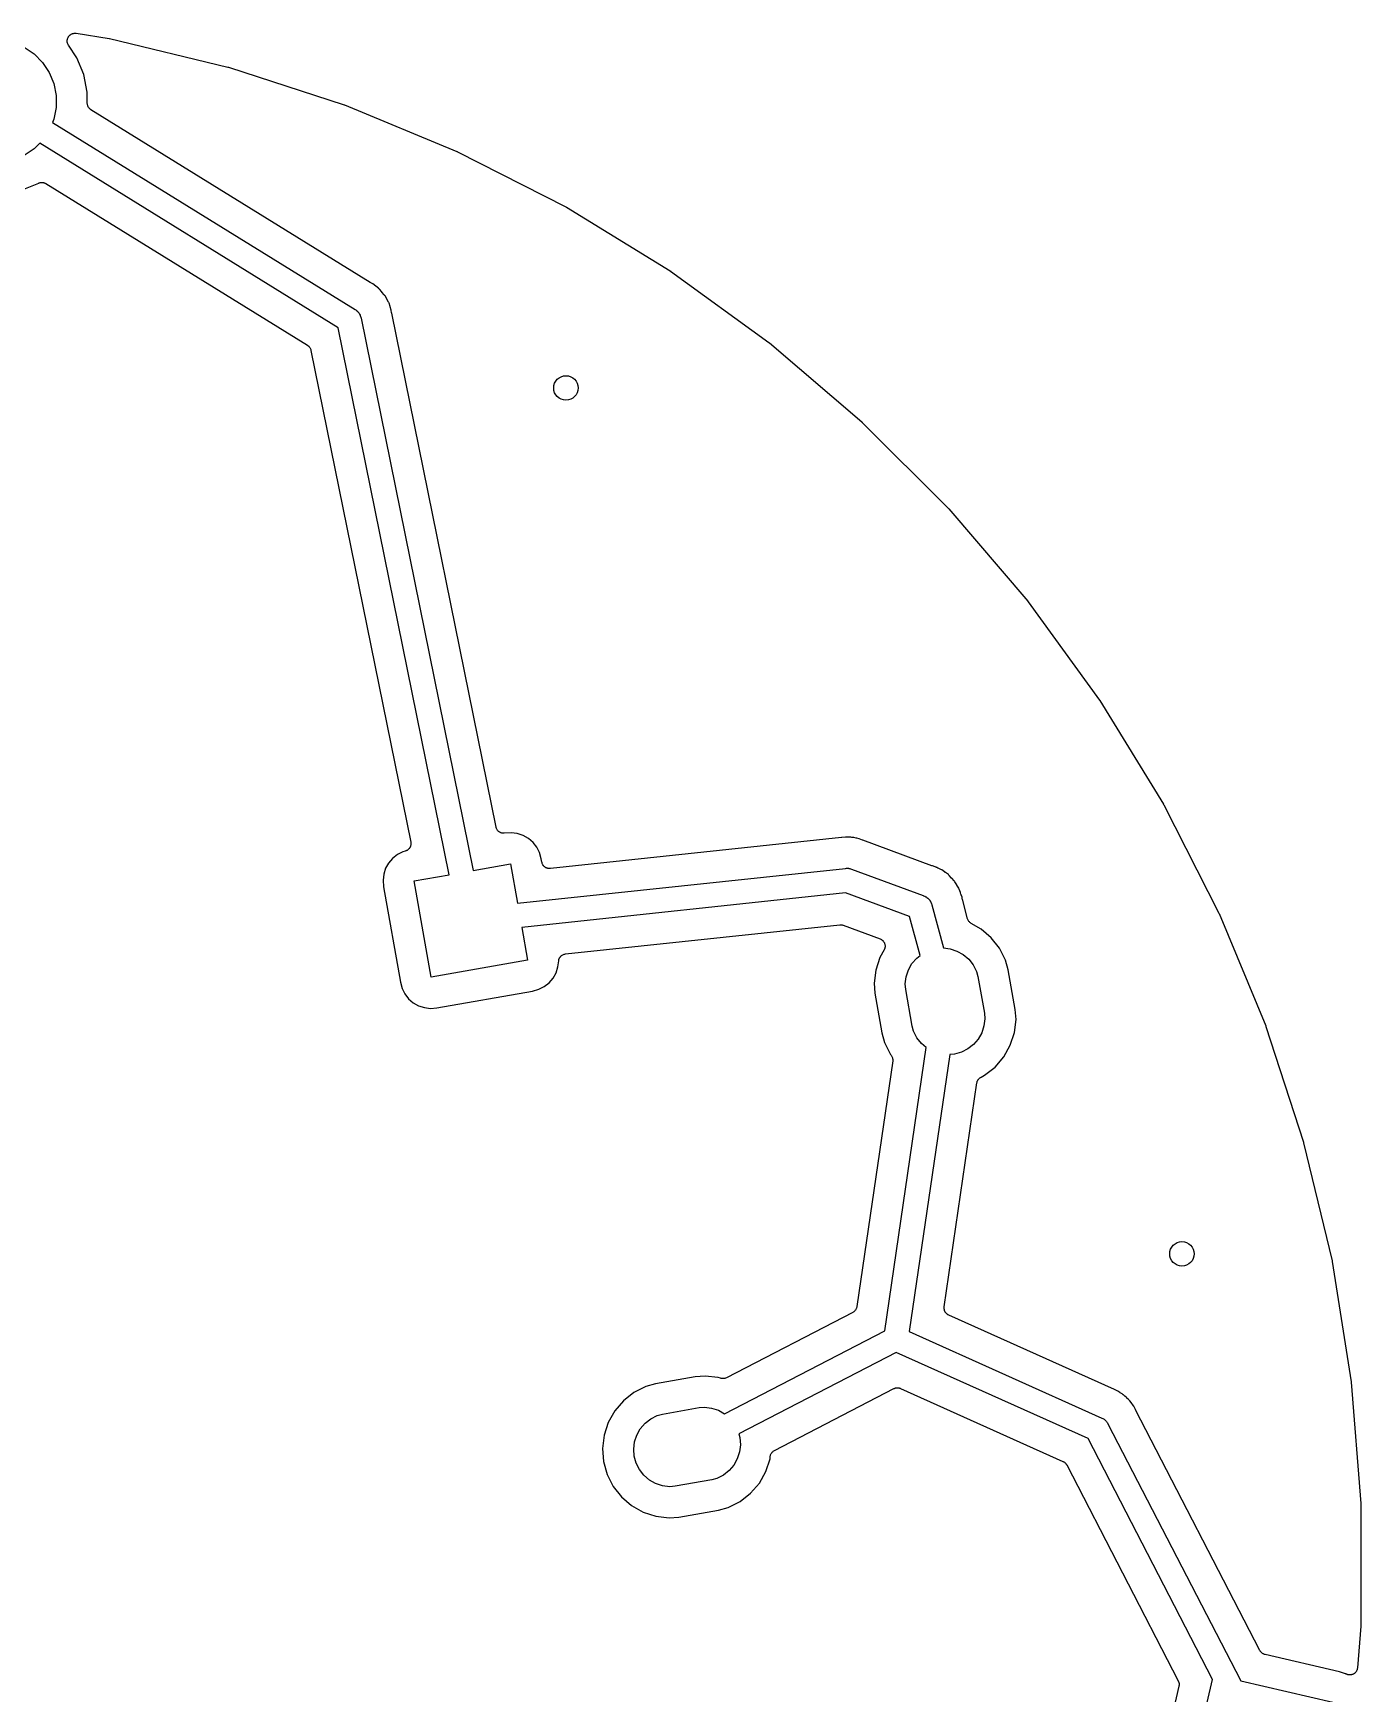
# Model space of a CAD drawing. Extents: x 4.92 to 6.91, y -5.73 to -3.72.
# Drawn here: x 6.052 to 6.907, y -4.807 to -3.738 of the extents above; entities that cross this region are included whole.
import ezdxf

# ---------------------------------------------------------------- set-up
doc = ezdxf.new("R2010")
doc.units = 0
doc.header["$MEASUREMENT"] = 0
doc.layers.add('BLACK', color=7, linetype='CONTINUOUS')

msp = doc.modelspace()

# ---------------------------------------------------------------- linework, layer by layer
at = {"layer": 'BLACK', "linetype": 'CONTINUOUS'}
for p, q in [((6.07398, -3.74253), (6.07402, -3.74215)), ((6.07399, -3.74264), (6.07398, -3.74253)), ((6.07398, -3.74275), (6.07399, -3.74264)), ((6.07403, -3.74312), (6.07398, -3.74275)), ((6.07402, -3.74215), (6.07405, -3.74177)), ((6.07406, -3.7435), (6.07403, -3.74312)), ((6.07405, -3.74177), (6.07407, -3.74167)), ((6.07409, -3.74361), (6.07406, -3.7435)), ((6.07407, -3.74167), (6.07409, -3.74156)), ((6.07409, -3.74156), (6.0742, -3.7412)), ((6.07411, -3.74371), (6.07409, -3.74361)), ((6.07423, -3.74408), (6.07411, -3.74371)), ((6.0742, -3.7412), (6.0743, -3.74083)), ((6.07434, -3.74444), (6.07423, -3.74408)), ((6.0743, -3.74083), (6.07435, -3.74073)), ((6.07438, -3.74454), (6.07434, -3.74444)), ((6.07435, -3.74073), (6.07438, -3.74063)), ((6.07438, -3.74063), (6.07456, -3.7403)), ((6.07456, -3.7403), (6.07473, -3.73995)), ((6.07473, -3.73995), (6.0748, -3.73987)), ((6.0748, -3.73987), (6.07485, -3.73978)), ((6.07485, -3.73978), (6.07509, -3.73948)), ((6.07509, -3.73948), (6.07532, -3.73918)), ((6.07532, -3.73918), (6.0754, -3.73911)), ((6.0754, -3.73911), (6.07547, -3.73903)), ((6.07547, -3.73903), (6.07577, -3.73879)), ((6.07577, -3.73879), (6.07605, -3.73853)), ((6.07605, -3.73853), (6.07615, -3.73848)), ((6.07615, -3.73848), (6.07623, -3.73841)), ((6.07623, -3.73841), (6.07657, -3.73824)), ((6.07657, -3.73824), (6.0769, -3.73804)), ((6.0769, -3.73804), (6.077, -3.73801)), ((6.077, -3.73801), (6.07709, -3.73796)), ((6.07709, -3.73796), (6.07746, -3.73785)), ((6.07746, -3.73785), (6.07782, -3.73773)), ((6.07782, -3.73773), (6.07793, -3.73771)), ((6.07793, -3.73771), (6.07803, -3.73768)), ((6.07803, -3.73768), (6.07841, -3.73764)), ((6.07841, -3.73764), (6.07879, -3.73759)), ((6.07879, -3.73759), (6.07889, -3.7376)), ((6.07889, -3.7376), (6.079, -3.73759)), ((6.079, -3.73759), (6.07938, -3.73763)), ((6.07938, -3.73763), (6.07976, -3.73765)), ((6.07976, -3.73765), (6.10092, -3.741)), ((6.10092, -3.741), (6.10099, -3.74101)), ((6.10099, -3.74101), (6.10115, -3.74106)), ((6.10115, -3.74106), (6.10131, -3.74108)), ((6.10131, -3.74108), (6.17748, -3.75937)), ((6.04621, -3.74661), (6.05266, -3.75092)), ((6.05266, -3.75092), (6.05814, -3.7564)), ((6.07442, -3.74464), (6.07438, -3.74454)), ((6.07461, -3.74497), (6.07442, -3.74464)), ((6.07478, -3.74531), (6.07461, -3.74497)), ((6.07482, -3.74537), (6.07478, -3.74531)), ((6.08017, -3.75337), (6.07482, -3.74537)), ((6.08465, -3.76418), (6.08017, -3.75337)), ((6.05814, -3.7564), (6.06245, -3.76285)), ((6.06245, -3.76285), (6.06542, -3.77001)), ((6.08693, -3.77565), (6.08465, -3.76418)), ((6.17748, -3.75937), (6.17755, -3.75938)), ((6.17755, -3.75938), (6.1777, -3.75944)), ((6.1777, -3.75944), (6.17786, -3.75947)), ((6.17786, -3.75947), (6.25236, -3.78368)), ((6.06542, -3.77001), (6.06693, -3.77762)), ((6.08693, -3.78265), (6.08693, -3.77565)), ((6.06693, -3.78537), (6.06542, -3.79298)), ((6.06693, -3.77762), (6.06693, -3.78537)), ((6.08694, -3.78271), (6.08693, -3.78265)), ((6.08693, -3.78277), (6.08694, -3.78271)), ((6.08698, -3.7832), (6.08693, -3.78277)), ((6.08702, -3.78362), (6.08698, -3.7832)), ((6.08704, -3.78368), (6.08702, -3.78362)), ((6.08705, -3.78374), (6.08704, -3.78368)), ((6.08718, -3.78415), (6.08705, -3.78374)), ((6.08731, -3.78455), (6.08718, -3.78415)), ((6.08734, -3.78461), (6.08731, -3.78455)), ((6.08736, -3.78467), (6.08734, -3.78461)), ((6.08757, -3.78504), (6.08736, -3.78467)), ((6.08776, -3.78541), (6.08757, -3.78504)), ((6.08781, -3.78546), (6.08776, -3.78541)), ((6.08784, -3.78552), (6.08781, -3.78546)), ((6.08811, -3.78584), (6.08784, -3.78552)), ((6.08838, -3.78617), (6.08811, -3.78584)), ((6.08843, -3.78621), (6.08838, -3.78617)), ((6.08847, -3.78626), (6.08843, -3.78621)), ((6.08881, -3.78652), (6.08847, -3.78626)), ((6.08913, -3.78679), (6.08881, -3.78652)), ((6.08919, -3.78682), (6.08913, -3.78679)), ((6.08924, -3.78686), (6.08919, -3.78682)), ((6.0893, -3.7869), (6.08924, -3.78686)), ((6.26924, -3.89816), (6.0893, -3.7869)), ((6.25236, -3.78368), (6.25242, -3.7837)), ((6.25242, -3.7837), (6.25257, -3.78377)), ((6.25257, -3.78377), (6.25272, -3.78381)), ((6.25272, -3.78381), (6.3251, -3.81379)), ((6.06542, -3.79298), (6.06454, -3.7951)), ((6.06454, -3.7951), (6.25943, -3.91561)), ((6.05624, -3.80849), (6.05266, -3.81208)), ((6.24847, -3.92735), (6.05624, -3.80849)), ((6.05266, -3.81208), (6.04621, -3.81639)), ((6.3251, -3.81379), (6.32516, -3.81382)), ((6.32516, -3.81382), (6.3253, -3.8139)), ((6.3253, -3.8139), (6.32545, -3.81396)), ((6.32545, -3.81396), (6.39525, -3.84952)), ((6.04488, -3.83858), (6.05569, -3.8341)), ((6.05569, -3.8341), (6.05576, -3.83408)), ((6.05576, -3.83408), (6.05612, -3.83397)), ((6.05612, -3.83397), (6.05647, -3.83385)), ((6.05647, -3.83385), (6.05659, -3.83384)), ((6.05659, -3.83384), (6.05669, -3.83381)), ((6.05669, -3.83381), (6.05707, -3.83378)), ((6.05707, -3.83378), (6.05744, -3.83373)), ((6.05744, -3.83373), (6.05755, -3.83373)), ((6.05755, -3.83373), (6.05767, -3.83372)), ((6.05767, -3.83372), (6.05804, -3.83377)), ((6.05804, -3.83377), (6.05842, -3.83379)), ((6.05842, -3.83379), (6.05852, -3.83382)), ((6.05852, -3.83382), (6.05864, -3.83383)), ((6.05864, -3.83383), (6.05899, -3.83394)), ((6.05899, -3.83394), (6.05936, -3.83404)), ((6.05936, -3.83404), (6.05946, -3.83409)), ((6.05946, -3.83409), (6.05957, -3.83413)), ((6.05957, -3.83413), (6.0599, -3.83431)), ((6.0599, -3.83431), (6.06023, -3.83447)), ((6.06023, -3.83447), (6.22875, -3.93867)), ((6.39525, -3.84952), (6.39531, -3.84955)), ((6.39531, -3.84955), (6.39545, -3.84964)), ((6.39545, -3.84964), (6.39559, -3.84971)), ((6.39559, -3.84971), (6.46238, -3.89064)), ((6.46238, -3.89064), (6.46244, -3.89068)), ((6.46244, -3.89068), (6.46257, -3.89078)), ((6.46257, -3.89078), (6.46271, -3.89086)), ((6.46271, -3.89086), (6.52608, -3.9369)), ((6.26936, -3.89821), (6.26924, -3.89816)), ((6.26947, -3.89829), (6.26936, -3.89821)), ((6.26953, -3.89832), (6.26947, -3.89829)), ((6.27098, -3.89909), (6.26953, -3.89832)), ((6.27271, -3.9005), (6.27098, -3.89909)), ((6.27275, -3.90052), (6.27271, -3.9005)), ((6.27278, -3.90055), (6.27275, -3.90052)), ((6.27283, -3.9006), (6.27278, -3.90055)), ((6.27461, -3.90195), (6.27283, -3.9006)), ((6.27462, -3.90197), (6.27461, -3.90195)), ((6.2749, -3.90223), (6.27462, -3.90197)), ((6.27516, -3.9025), (6.2749, -3.90223)), ((6.27522, -3.90254), (6.27516, -3.9025)), ((6.27524, -3.90256), (6.27522, -3.90254)), ((6.27666, -3.90428), (6.27524, -3.90256)), ((6.27669, -3.90431), (6.27666, -3.90428)), ((6.27672, -3.90434), (6.27669, -3.90431)), ((6.27676, -3.9044), (6.27672, -3.90434)), ((6.27824, -3.90607), (6.27676, -3.9044)), ((6.25943, -3.91561), (6.25988, -3.91585)), ((6.27825, -3.90609), (6.27824, -3.90607)), ((6.27847, -3.9064), (6.27825, -3.90609)), ((6.27868, -3.90671), (6.27847, -3.9064)), ((6.27872, -3.90677), (6.27868, -3.90671)), ((6.27874, -3.90679), (6.27872, -3.90677)), ((6.2798, -3.90875), (6.27874, -3.90679)), ((6.27982, -3.90879), (6.2798, -3.90875)), ((6.27984, -3.90883), (6.27982, -3.90879)), ((6.27987, -3.90889), (6.27984, -3.90883)), ((6.28099, -3.91082), (6.27987, -3.90889)), ((6.281, -3.91084), (6.28099, -3.91082)), ((6.28116, -3.91119), (6.281, -3.91084)), ((6.2813, -3.91154), (6.28116, -3.91119)), ((6.28133, -3.9116), (6.2813, -3.91154)), ((6.28135, -3.91162), (6.28133, -3.9116)), ((6.282, -3.91375), (6.28135, -3.91162)), ((6.28202, -3.91379), (6.282, -3.91375)), ((6.28203, -3.91384), (6.28202, -3.91379)), ((6.28205, -3.9139), (6.28203, -3.91384)), ((6.28277, -3.91601), (6.28205, -3.9139)), ((6.25988, -3.91585), (6.26039, -3.91626)), ((6.26039, -3.91626), (6.26091, -3.91665)), ((6.26091, -3.91665), (6.26099, -3.91675)), ((6.26099, -3.91675), (6.26108, -3.91682)), ((6.26108, -3.91682), (6.2615, -3.91733)), ((6.2615, -3.91733), (6.26193, -3.91782)), ((6.26193, -3.91782), (6.26199, -3.91792)), ((6.26199, -3.91792), (6.26207, -3.91802)), ((6.26207, -3.91802), (6.26238, -3.91859)), ((6.26238, -3.91859), (6.26271, -3.91916)), ((6.26271, -3.91916), (6.26275, -3.91928)), ((6.26275, -3.91928), (6.26281, -3.91938)), ((6.26281, -3.91938), (6.263, -3.92001)), ((6.263, -3.92001), (6.26321, -3.92062)), ((6.26321, -3.92062), (6.26328, -3.92113)), ((6.26328, -3.92113), (6.33551, -4.27703)), ((6.28299, -3.91764), (6.28277, -3.91601)), ((6.28302, -3.91777), (6.28299, -3.91764)), ((6.28303, -3.9179), (6.28302, -3.91777)), ((6.28305, -3.91797), (6.28303, -3.9179)), ((6.35024, -4.24905), (6.28305, -3.91797)), ((6.32, -4.27976), (6.24847, -3.92735)), ((6.52608, -3.9369), (6.52614, -3.93694)), ((6.52614, -3.93694), (6.52626, -3.93705)), ((6.52626, -3.93705), (6.52639, -3.93715)), ((6.22875, -3.93867), (6.22881, -3.93871)), ((6.22881, -3.93871), (6.22885, -3.93874)), ((6.22885, -3.93874), (6.2289, -3.93876)), ((6.2289, -3.93876), (6.22924, -3.93904)), ((6.22924, -3.93904), (6.22958, -3.93931)), ((6.22958, -3.93931), (6.22961, -3.93935)), ((6.22961, -3.93935), (6.22966, -3.93938)), ((6.22966, -3.93938), (6.22993, -3.93972)), ((6.22993, -3.93972), (6.23022, -3.94005)), ((6.23022, -3.94005), (6.23024, -3.94009)), ((6.23024, -3.94009), (6.23028, -3.94013)), ((6.23028, -3.94013), (6.23048, -3.94052)), ((6.23048, -3.94052), (6.2307, -3.9409)), ((6.2307, -3.9409), (6.23071, -3.94095)), ((6.23071, -3.94095), (6.23074, -3.94099)), ((6.23074, -3.94099), (6.23087, -3.94141)), ((6.23087, -3.94141), (6.231, -3.94182)), ((6.231, -3.94182), (6.23101, -3.94188)), ((6.23101, -3.94188), (6.23102, -3.94193)), ((6.23102, -3.94193), (6.29533, -4.25876)), ((6.52639, -3.93715), (6.58596, -3.98802)), ((6.58596, -3.98802), (6.58601, -3.98807)), ((6.58601, -3.98807), (6.58612, -3.98818)), ((6.58612, -3.98818), (6.58624, -3.98829)), ((6.58624, -3.98829), (6.64164, -4.04368)), ((6.64164, -4.04368), (6.64168, -4.04373)), ((6.64168, -4.04373), (6.64179, -4.04385)), ((6.64179, -4.04385), (6.6419, -4.04396)), ((6.6419, -4.04396), (6.69278, -4.10353)), ((6.69278, -4.10353), (6.69282, -4.10358)), ((6.69282, -4.10358), (6.69291, -4.10372)), ((6.69291, -4.10372), (6.69302, -4.10384)), ((6.69302, -4.10384), (6.73906, -4.16721)), ((6.73906, -4.16721), (6.7391, -4.16727)), ((6.7391, -4.16727), (6.73918, -4.16741)), ((6.73918, -4.16741), (6.73928, -4.16754)), ((6.73928, -4.16754), (6.78021, -4.23433)), ((6.78021, -4.23433), (6.78025, -4.23439)), ((6.78025, -4.23439), (6.78031, -4.23454)), ((6.78031, -4.23454), (6.7804, -4.23467)), ((6.7804, -4.23467), (6.81596, -4.30447)), ((6.35036, -4.24944), (6.35024, -4.24905)), ((6.35047, -4.24983), (6.35036, -4.24944)), ((6.3505, -4.24991), (6.35047, -4.24983)), ((6.35053, -4.24998), (6.3505, -4.24991)), ((6.35072, -4.25034), (6.35053, -4.24998)), ((6.3509, -4.25071), (6.35072, -4.25034)), ((6.35095, -4.25077), (6.3509, -4.25071)), ((6.35099, -4.25084), (6.35095, -4.25077)), ((6.35125, -4.25116), (6.35099, -4.25084)), ((6.3515, -4.25148), (6.35125, -4.25116)), ((6.35156, -4.25153), (6.3515, -4.25148)), ((6.35161, -4.2516), (6.35156, -4.25153)), ((6.35192, -4.25185), (6.35161, -4.2516)), ((6.35223, -4.25212), (6.35192, -4.25185)), ((6.3523, -4.25216), (6.35223, -4.25212)), ((6.35236, -4.25221), (6.3523, -4.25216)), ((6.35272, -4.25241), (6.35236, -4.25221)), ((6.35308, -4.25261), (6.35272, -4.25241)), ((6.35315, -4.25264), (6.35308, -4.25261)), ((6.35322, -4.25267), (6.35315, -4.25264)), ((6.35361, -4.25279), (6.35322, -4.25267)), ((6.354, -4.25292), (6.35361, -4.25279)), ((6.35408, -4.25294), (6.354, -4.25292)), ((6.35416, -4.25296), (6.35408, -4.25294)), ((6.35452, -4.253), (6.35416, -4.25296)), ((6.35454, -4.253), (6.35452, -4.253)), ((6.35458, -4.253), (6.35454, -4.253)), ((6.35497, -4.25305), (6.35458, -4.253)), ((6.35505, -4.25305), (6.35497, -4.25305)), ((6.35513, -4.25306), (6.35505, -4.25305)), ((6.3554, -4.25303), (6.35513, -4.25306)), ((6.35552, -4.25304), (6.3554, -4.25303)), ((6.35559, -4.25303), (6.35552, -4.25304)), ((6.36001, -4.25269), (6.35559, -4.25303)), ((6.36392, -4.25316), (6.36001, -4.25269)), ((6.36766, -4.25439), (6.36392, -4.25316)), ((6.3711, -4.25632), (6.36766, -4.25439)), ((6.37409, -4.25889), (6.3711, -4.25632)), ((6.57293, -4.2558), (6.38526, -4.27578)), ((6.57297, -4.25579), (6.57293, -4.2558)), ((6.57301, -4.25579), (6.57297, -4.25579)), ((6.57308, -4.25578), (6.57301, -4.25579)), ((6.5753, -4.25548), (6.57308, -4.25578)), ((6.57693, -4.25557), (6.5753, -4.25548)), ((6.57707, -4.25557), (6.57693, -4.25557)), ((6.5772, -4.25558), (6.57707, -4.25557)), ((6.57727, -4.25558), (6.5772, -4.25558)), ((6.5789, -4.25557), (6.57727, -4.25558)), ((6.57952, -4.25569), (6.5789, -4.25557)), ((6.5798, -4.25571), (6.57952, -4.25569)), ((6.58009, -4.25576), (6.5798, -4.25571)), ((6.58016, -4.25577), (6.58009, -4.25576)), ((6.58078, -4.2558), (6.58016, -4.25577)), ((6.58236, -4.25622), (6.58078, -4.2558)), ((6.58249, -4.25624), (6.58236, -4.25622)), ((6.58262, -4.25628), (6.58249, -4.25624)), ((6.58269, -4.25629), (6.58262, -4.25628)), ((6.5843, -4.2566), (6.58269, -4.25629)), ((6.58637, -4.25744), (6.5843, -4.2566)), ((6.58641, -4.25745), (6.58637, -4.25744)), ((6.58645, -4.25747), (6.58641, -4.25745)), ((6.58652, -4.25749), (6.58645, -4.25747)), ((6.63094, -4.27392), (6.58652, -4.25749)), ((6.28674, -4.26677), (6.28364, -4.26921)), ((6.29025, -4.26499), (6.28674, -4.26677)), ((6.29177, -4.26457), (6.29025, -4.26499)), ((6.29204, -4.26446), (6.29177, -4.26457)), ((6.29232, -4.26438), (6.29204, -4.26446)), ((6.2925, -4.26429), (6.29232, -4.26438)), ((6.29268, -4.26421), (6.2925, -4.26429)), ((6.29293, -4.26406), (6.29268, -4.26421)), ((6.29318, -4.26392), (6.29293, -4.26406)), ((6.29334, -4.2638), (6.29318, -4.26392)), ((6.29351, -4.26369), (6.29334, -4.2638)), ((6.29372, -4.26349), (6.29351, -4.26369)), ((6.29394, -4.26331), (6.29372, -4.26349)), ((6.29407, -4.26315), (6.29394, -4.26331)), ((6.29421, -4.26302), (6.29407, -4.26315)), ((6.29438, -4.26278), (6.29421, -4.26302)), ((6.29456, -4.26256), (6.29438, -4.26278)), ((6.29466, -4.26238), (6.29456, -4.26256)), ((6.29477, -4.26222), (6.29466, -4.26238)), ((6.29489, -4.26195), (6.29477, -4.26222)), ((6.29503, -4.2617), (6.29489, -4.26195)), ((6.29509, -4.26151), (6.29503, -4.2617)), ((6.29517, -4.26133), (6.29509, -4.26151)), ((6.29523, -4.26104), (6.29517, -4.26133)), ((6.29532, -4.26077), (6.29523, -4.26104)), ((6.29534, -4.26057), (6.29532, -4.26077)), ((6.29533, -4.25876), (6.29534, -4.25883)), ((6.29534, -4.25883), (6.29536, -4.25911)), ((6.29539, -4.26038), (6.29534, -4.26057)), ((6.29536, -4.25911), (6.29541, -4.2594)), ((6.29543, -4.2598), (6.29539, -4.26009)), ((6.29539, -4.26009), (6.29539, -4.26038)), ((6.29541, -4.2594), (6.29541, -4.2596)), ((6.29541, -4.2596), (6.29543, -4.2598)), ((6.37652, -4.26199), (6.37409, -4.25889)), ((6.3783, -4.2655), (6.37652, -4.26199)), ((6.37943, -4.26953), (6.3783, -4.2655)), ((6.27791, -4.27937), (6.27744, -4.28328)), ((6.27914, -4.27563), (6.27791, -4.27937)), ((6.28107, -4.2722), (6.27914, -4.27563)), ((6.28364, -4.26921), (6.28107, -4.2722)), ((6.33551, -4.27703), (6.35957, -4.27278)), ((6.35957, -4.27278), (6.36404, -4.29816)), ((6.36404, -4.29816), (6.57543, -4.27565)), ((6.3798, -4.27168), (6.37943, -4.26953)), ((6.37989, -4.27197), (6.3798, -4.27168)), ((6.37994, -4.27226), (6.37989, -4.27197)), ((6.38002, -4.27244), (6.37994, -4.27226)), ((6.38007, -4.27262), (6.38002, -4.27244)), ((6.3802, -4.27289), (6.38007, -4.27262)), ((6.38032, -4.27316), (6.3802, -4.27289)), ((6.38042, -4.27332), (6.38032, -4.27316)), ((6.38051, -4.27349), (6.38042, -4.27332)), ((6.38069, -4.27373), (6.38051, -4.27349)), ((6.38086, -4.27398), (6.38069, -4.27373)), ((6.38099, -4.27411), (6.38086, -4.27398)), ((6.38111, -4.27426), (6.38099, -4.27411)), ((6.38134, -4.27446), (6.38111, -4.27426)), ((6.38155, -4.27467), (6.38134, -4.27446)), ((6.3817, -4.27477), (6.38155, -4.27467)), ((6.38185, -4.2749), (6.3817, -4.27477)), ((6.38211, -4.27505), (6.38185, -4.2749)), ((6.38236, -4.27521), (6.38211, -4.27505)), ((6.38253, -4.27529), (6.38236, -4.27521)), ((6.3827, -4.27538), (6.38253, -4.27529)), ((6.38298, -4.27547), (6.3827, -4.27538)), ((6.38326, -4.27559), (6.38298, -4.27547)), ((6.38344, -4.27563), (6.38326, -4.27559)), ((6.38362, -4.27569), (6.38344, -4.27563)), ((6.38392, -4.27572), (6.38362, -4.27569)), ((6.38421, -4.27578), (6.38392, -4.27572)), ((6.3844, -4.27579), (6.38421, -4.27578)), ((6.38459, -4.27581), (6.3844, -4.27579)), ((6.38489, -4.27579), (6.38459, -4.27581)), ((6.38519, -4.27579), (6.38489, -4.27579)), ((6.38526, -4.27578), (6.38519, -4.27579)), ((6.57543, -4.27565), (6.57607, -4.27556)), ((6.57607, -4.27556), (6.57658, -4.27559)), ((6.57658, -4.27559), (6.57709, -4.27558)), ((6.57709, -4.27558), (6.57735, -4.27563)), ((6.57735, -4.27563), (6.57762, -4.27565)), ((6.57762, -4.27565), (6.57811, -4.27578)), ((6.57811, -4.27578), (6.57861, -4.27588)), ((6.57861, -4.27588), (6.57922, -4.27612)), ((6.57922, -4.27612), (6.62549, -4.29323)), ((6.63121, -4.27399), (6.63094, -4.27392)), ((6.63148, -4.27409), (6.63121, -4.27399)), ((6.63155, -4.2741), (6.63148, -4.27409)), ((6.63219, -4.27425), (6.63155, -4.2741)), ((6.63365, -4.27491), (6.63219, -4.27425)), ((6.63378, -4.27495), (6.63365, -4.27491)), ((6.6339, -4.27502), (6.63378, -4.27495)), ((6.63397, -4.27504), (6.6339, -4.27502)), ((6.63418, -4.27512), (6.63397, -4.27504)), ((6.63499, -4.27551), (6.63418, -4.27512)), ((6.63502, -4.27552), (6.63499, -4.27551)), ((6.63506, -4.27554), (6.63502, -4.27552)), ((6.63512, -4.27557), (6.63506, -4.27554)), ((6.63721, -4.27652), (6.63512, -4.27557)), ((6.63751, -4.27669), (6.63721, -4.27652)), ((6.63784, -4.27689), (6.63751, -4.27669)), ((6.63788, -4.27692), (6.63784, -4.27689)), ((6.6397, -4.27829), (6.63788, -4.27692)), ((6.63973, -4.27831), (6.6397, -4.27829)), ((6.63975, -4.27834), (6.63973, -4.27831)), ((6.63981, -4.27838), (6.63975, -4.27834)), ((6.64168, -4.27971), (6.63981, -4.27838)), ((6.27744, -4.28328), (6.27776, -4.28746)), ((6.27776, -4.28746), (6.28861, -4.34901)), ((6.29753, -4.28372), (6.32, -4.27976)), ((6.30847, -4.34576), (6.29753, -4.28372)), ((6.64194, -4.27994), (6.64168, -4.27971)), ((6.64222, -4.2802), (6.64194, -4.27994)), ((6.64226, -4.28023), (6.64222, -4.2802)), ((6.64377, -4.28194), (6.64226, -4.28023)), ((6.64379, -4.28196), (6.64377, -4.28194)), ((6.64382, -4.28199), (6.64379, -4.28196)), ((6.64386, -4.28204), (6.64382, -4.28199)), ((6.64544, -4.28372), (6.64386, -4.28204)), ((6.64565, -4.28399), (6.64544, -4.28372)), ((6.64587, -4.2843), (6.64565, -4.28399)), ((6.6459, -4.28434), (6.64587, -4.2843)), ((6.64705, -4.28631), (6.6459, -4.28434)), ((6.64707, -4.28634), (6.64705, -4.28631)), ((6.64709, -4.28637), (6.64707, -4.28634)), ((6.64712, -4.28643), (6.64709, -4.28637)), ((6.64834, -4.28838), (6.64712, -4.28643)), ((6.64849, -4.28869), (6.64834, -4.28838)), ((6.64865, -4.28904), (6.64849, -4.28869)), ((6.64867, -4.28908), (6.64865, -4.28904)), ((6.64942, -4.29123), (6.64867, -4.28908)), ((6.57538, -4.29149), (6.36678, -4.3137)), ((6.61668, -4.30676), (6.57538, -4.29149)), ((6.62549, -4.29323), (6.62576, -4.29329)), ((6.62576, -4.29329), (6.62622, -4.2935)), ((6.62622, -4.2935), (6.62632, -4.29354)), ((6.62632, -4.29354), (6.62657, -4.29366)), ((6.62657, -4.29366), (6.62717, -4.29393)), ((6.62717, -4.29393), (6.62727, -4.29399)), ((6.62727, -4.29399), (6.62737, -4.29404)), ((6.62737, -4.29404), (6.6279, -4.29445)), ((6.6279, -4.29445), (6.62844, -4.29483)), ((6.62844, -4.29483), (6.62851, -4.29491)), ((6.62851, -4.29491), (6.6286, -4.29498)), ((6.6286, -4.29498), (6.62904, -4.29548)), ((6.62904, -4.29548), (6.6295, -4.29596)), ((6.6295, -4.29596), (6.62956, -4.29606)), ((6.62956, -4.29606), (6.62963, -4.29614)), ((6.62963, -4.29614), (6.62997, -4.29671)), ((6.62997, -4.29671), (6.63032, -4.29728)), ((6.63032, -4.29728), (6.63036, -4.29738)), ((6.63036, -4.29738), (6.63042, -4.29748)), ((6.63042, -4.29748), (6.63063, -4.29811)), ((6.63063, -4.29811), (6.63073, -4.29836)), ((6.63073, -4.29836), (6.63076, -4.29847)), ((6.63076, -4.29847), (6.63092, -4.29895)), ((6.63092, -4.29895), (6.63096, -4.29922)), ((6.63096, -4.29922), (6.63844, -4.32696)), ((6.64943, -4.29127), (6.64942, -4.29123)), ((6.64944, -4.2913), (6.64943, -4.29127)), ((6.64947, -4.29137), (6.64944, -4.2913)), ((6.64978, -4.29221), (6.64947, -4.29137)), ((6.64984, -4.29242), (6.64978, -4.29221)), ((6.64989, -4.29255), (6.64984, -4.29242)), ((6.64992, -4.29269), (6.64989, -4.29255)), ((6.64994, -4.29276), (6.64992, -4.29269)), ((6.65047, -4.29427), (6.64994, -4.29276)), ((6.65056, -4.29492), (6.65047, -4.29427)), ((6.65062, -4.2952), (6.65056, -4.29492)), ((6.65067, -4.29548), (6.65062, -4.2952)), ((6.65068, -4.29554), (6.65067, -4.29548)), ((6.65408, -4.30812), (6.65068, -4.29554)), ((6.62344, -4.33181), (6.61668, -4.30676)), ((6.65425, -4.30859), (6.65408, -4.30812)), ((6.65442, -4.30903), (6.65425, -4.30859)), ((6.65468, -4.30946), (6.65442, -4.30903)), ((6.65442, -4.30903), (6.65442, -4.30903)), ((6.65442, -4.30903), (6.65442, -4.30903)), ((6.65493, -4.30986), (6.65468, -4.30946)), ((6.65494, -4.30986), (6.65493, -4.30986)), ((6.65493, -4.30986), (6.65493, -4.30986)), ((6.65526, -4.3102), (6.65494, -4.30986)), ((6.6556, -4.31057), (6.65526, -4.3102)), ((6.6556, -4.31058), (6.6556, -4.31057)), ((6.6556, -4.31057), (6.6556, -4.31057)), ((6.65599, -4.31085), (6.6556, -4.31058)), ((6.65639, -4.31114), (6.65599, -4.31085)), ((6.65639, -4.31115), (6.65639, -4.31114)), ((6.65639, -4.31114), (6.65639, -4.31114)), ((6.65645, -4.31118), (6.65639, -4.31115)), ((6.65639, -4.31115), (6.65639, -4.31115)), ((6.66281, -4.31476), (6.65645, -4.31118)), ((6.81596, -4.30447), (6.816, -4.30453)), ((6.816, -4.30453), (6.81605, -4.30468)), ((6.81605, -4.30468), (6.81613, -4.30483)), ((6.81613, -4.30483), (6.84611, -4.3772)), ((6.36678, -4.3137), (6.37051, -4.33482)), ((6.39504, -4.3308), (6.57167, -4.312)), ((6.57167, -4.312), (6.57174, -4.31199)), ((6.57174, -4.31199), (6.57188, -4.31199)), ((6.57188, -4.31199), (6.57202, -4.31197)), ((6.57202, -4.31197), (6.57237, -4.31199)), ((6.57237, -4.31199), (6.57272, -4.312)), ((6.57272, -4.312), (6.57285, -4.31202)), ((6.57285, -4.31202), (6.57299, -4.31203)), ((6.57299, -4.31203), (6.57333, -4.31212)), ((6.57333, -4.31212), (6.57367, -4.31219)), ((6.57367, -4.31219), (6.5738, -4.31224)), ((6.5738, -4.31224), (6.57393, -4.31228)), ((6.57393, -4.31228), (6.59764, -4.32104)), ((6.59764, -4.32104), (6.59771, -4.32107)), ((6.59771, -4.32107), (6.59806, -4.32125)), ((6.59806, -4.32125), (6.59825, -4.32133)), ((6.59825, -4.32133), (6.59839, -4.3214)), ((6.59839, -4.3214), (6.5984, -4.3214)), ((6.5984, -4.3214), (6.59842, -4.32141)), ((6.59842, -4.32141), (6.59849, -4.32147)), ((6.59849, -4.32147), (6.59858, -4.32151)), ((6.59858, -4.32151), (6.59889, -4.32175)), ((6.59889, -4.32175), (6.59901, -4.32184)), ((6.59901, -4.32184), (6.59919, -4.32196)), ((6.59919, -4.32196), (6.59919, -4.32197)), ((6.59919, -4.32197), (6.59921, -4.32198)), ((6.59921, -4.32198), (6.59927, -4.32205)), ((6.59927, -4.32205), (6.59935, -4.32211)), ((6.59935, -4.32211), (6.59961, -4.32241)), ((6.66934, -4.32035), (6.66281, -4.31476)), ((6.67464, -4.32711), (6.66934, -4.32035)), ((6.39148, -4.33295), (6.39169, -4.33262)), ((6.39169, -4.33262), (6.39176, -4.33255)), ((6.39176, -4.33255), (6.39181, -4.33248)), ((6.39181, -4.33248), (6.3921, -4.33221)), ((6.3921, -4.33221), (6.39238, -4.33193)), ((6.39238, -4.33193), (6.39246, -4.33188)), ((6.39246, -4.33188), (6.39253, -4.33181)), ((6.39253, -4.33181), (6.39286, -4.3316)), ((6.39286, -4.3316), (6.39319, -4.33138)), ((6.39319, -4.33138), (6.39327, -4.33135)), ((6.39327, -4.33135), (6.39336, -4.3313)), ((6.39336, -4.3313), (6.39372, -4.33116)), ((6.39372, -4.33116), (6.39409, -4.331)), ((6.39409, -4.331), (6.39418, -4.33098)), ((6.39418, -4.33098), (6.39427, -4.33095)), ((6.39427, -4.33095), (6.39466, -4.33088)), ((6.39466, -4.33088), (6.39504, -4.3308)), ((6.60026, -4.32819), (6.59755, -4.33301)), ((6.59961, -4.32241), (6.59966, -4.32246)), ((6.59966, -4.32246), (6.59986, -4.32267)), ((6.59986, -4.32267), (6.59986, -4.32268)), ((6.59986, -4.32268), (6.59988, -4.3227)), ((6.59988, -4.3227), (6.59993, -4.32277)), ((6.59993, -4.32277), (6.59999, -4.32284)), ((6.59999, -4.32284), (6.60018, -4.32319)), ((6.60018, -4.32319), (6.60019, -4.3232)), ((6.60019, -4.3232), (6.60038, -4.3235)), ((6.60043, -4.32781), (6.60026, -4.32819)), ((6.60038, -4.3235), (6.60038, -4.32351)), ((6.60038, -4.32351), (6.60039, -4.32352)), ((6.60039, -4.32352), (6.60042, -4.32361)), ((6.60042, -4.32361), (6.60047, -4.32369)), ((6.60058, -4.3275), (6.60043, -4.32781)), ((6.60047, -4.32369), (6.60059, -4.32406)), ((6.6006, -4.32745), (6.60058, -4.3275)), ((6.60059, -4.32406), (6.60073, -4.32441)), ((6.60062, -4.32739), (6.6006, -4.32745)), ((6.60064, -4.32734), (6.60062, -4.32739)), ((6.60066, -4.3273), (6.60064, -4.32734)), ((6.60075, -4.3269), (6.60066, -4.3273)), ((6.60073, -4.32441), (6.60073, -4.32442)), ((6.60073, -4.32442), (6.60074, -4.32444)), ((6.60074, -4.32444), (6.60074, -4.32444)), ((6.60074, -4.32444), (6.60075, -4.32451)), ((6.60075, -4.32451), (6.60076, -4.32456)), ((6.60084, -4.32656), (6.60075, -4.3269)), ((6.60076, -4.32456), (6.60078, -4.32462)), ((6.60078, -4.32462), (6.60083, -4.32499)), ((6.60083, -4.32499), (6.60089, -4.32537)), ((6.60086, -4.32645), (6.60084, -4.32651)), ((6.60084, -4.32651), (6.60084, -4.32656)), ((6.60087, -4.32634), (6.60086, -4.3264)), ((6.60086, -4.3264), (6.60086, -4.32645)), ((6.60088, -4.32595), (6.60087, -4.32634)), ((6.6009, -4.32559), (6.60088, -4.32595)), ((6.60089, -4.32537), (6.60089, -4.32542)), ((6.60089, -4.32542), (6.6009, -4.32547)), ((6.6009, -4.32547), (6.6009, -4.32553)), ((6.6009, -4.32553), (6.6009, -4.32559)), ((6.62126, -4.33352), (6.62344, -4.33181)), ((6.63844, -4.32696), (6.64281, -4.32749)), ((6.64281, -4.32749), (6.64723, -4.32894)), ((6.64723, -4.32894), (6.65129, -4.33122)), ((6.65129, -4.33122), (6.65482, -4.33425)), ((6.67852, -4.33478), (6.67464, -4.32711)), ((6.37051, -4.33482), (6.30847, -4.34576)), ((6.38697, -4.34635), (6.3889, -4.34291)), ((6.3889, -4.34291), (6.39013, -4.33917)), ((6.39013, -4.33917), (6.39061, -4.33518)), ((6.39061, -4.33518), (6.39062, -4.33511)), ((6.39062, -4.33511), (6.39071, -4.33473)), ((6.39071, -4.33473), (6.39078, -4.33434)), ((6.39078, -4.33434), (6.39082, -4.33425)), ((6.39082, -4.33425), (6.39084, -4.33416)), ((6.39084, -4.33416), (6.391, -4.3338)), ((6.391, -4.3338), (6.39115, -4.33344)), ((6.39115, -4.33344), (6.39121, -4.33336)), ((6.39121, -4.33336), (6.39125, -4.33327)), ((6.39125, -4.33327), (6.39148, -4.33295)), ((6.59488, -4.34118), (6.59385, -4.34971)), ((6.59755, -4.33301), (6.59488, -4.34118)), ((6.6145, -4.34553), (6.61595, -4.3411)), ((6.61595, -4.3411), (6.61823, -4.33705)), ((6.61823, -4.33705), (6.62126, -4.33352)), ((6.65482, -4.33425), (6.65769, -4.33791)), ((6.65769, -4.33791), (6.65979, -4.34206)), ((6.65979, -4.34206), (6.66073, -4.34542)), ((6.68026, -4.34098), (6.67852, -4.33478)), ((6.68476, -4.36652), (6.68026, -4.34098)), ((6.28861, -4.34901), (6.28974, -4.35304)), ((6.28974, -4.35304), (6.29152, -4.35656)), ((6.37376, -4.35468), (6.37779, -4.35355)), ((6.37779, -4.35355), (6.3813, -4.35177)), ((6.3813, -4.35177), (6.3844, -4.34934)), ((6.3844, -4.34934), (6.38697, -4.34635)), ((6.59385, -4.34971), (6.59434, -4.35613)), ((6.61394, -4.35015), (6.6145, -4.34553)), ((6.61421, -4.35362), (6.61394, -4.35015)), ((6.61837, -4.37723), (6.61421, -4.35362)), ((6.66073, -4.34542), (6.6649, -4.36903)), ((6.29152, -4.35656), (6.29395, -4.35966)), ((6.29395, -4.35966), (6.29694, -4.36222)), ((6.29694, -4.36222), (6.30038, -4.36415)), ((6.30038, -4.36415), (6.30412, -4.36538)), ((6.31221, -4.36553), (6.37376, -4.35468)), ((6.59434, -4.35613), (6.59884, -4.38167)), ((6.30412, -4.36538), (6.30803, -4.36585)), ((6.30803, -4.36585), (6.31221, -4.36553)), ((6.66516, -4.37251), (6.66461, -4.37713)), ((6.6649, -4.36903), (6.66516, -4.37251)), ((6.68423, -4.38148), (6.68525, -4.37295)), ((6.68525, -4.37295), (6.68476, -4.36652)), ((6.59884, -4.38167), (6.60058, -4.38788)), ((6.61931, -4.38059), (6.61837, -4.37723)), ((6.62141, -4.38474), (6.61931, -4.38059)), ((6.62429, -4.3884), (6.62141, -4.38474)), ((6.66088, -4.3856), (6.65785, -4.38914)), ((6.66316, -4.38155), (6.66088, -4.3856)), ((6.66461, -4.37713), (6.66316, -4.38155)), ((6.68155, -4.38964), (6.68423, -4.38148)), ((6.84611, -4.3772), (6.84613, -4.37726)), ((6.84613, -4.37726), (6.84618, -4.37742)), ((6.84618, -4.37742), (6.84624, -4.37756)), ((6.84624, -4.37756), (6.87045, -4.45207)), ((6.60058, -4.38788), (6.60446, -4.39554)), ((6.60066, -4.57361), (6.62728, -4.39097)), ((6.60446, -4.39554), (6.60477, -4.39593)), ((6.60477, -4.39593), (6.60481, -4.39599)), ((6.60481, -4.39599), (6.60483, -4.39602)), ((6.60483, -4.39602), (6.60486, -4.39605)), ((6.60486, -4.39605), (6.60509, -4.39643)), ((6.60509, -4.39643), (6.60533, -4.39682)), ((6.60533, -4.39682), (6.60534, -4.39685)), ((6.60534, -4.39685), (6.60536, -4.39688)), ((6.60536, -4.39688), (6.60551, -4.39731)), ((6.64252, -4.3956), (6.61652, -4.574)), ((6.62728, -4.39097), (6.62429, -4.3884)), ((6.64555, -4.39536), (6.64252, -4.3956)), ((6.65003, -4.39411), (6.64555, -4.39536)), ((6.65419, -4.39201), (6.65003, -4.39411)), ((6.65785, -4.38914), (6.65419, -4.39201)), ((6.67734, -4.39713), (6.68155, -4.38964)), ((6.60579, -4.39974), (6.58272, -4.55803)), ((6.60551, -4.39731), (6.60567, -4.39773)), ((6.60567, -4.39773), (6.60568, -4.39777)), ((6.60568, -4.39777), (6.60569, -4.3978)), ((6.60569, -4.3978), (6.60575, -4.39825)), ((6.60575, -4.39825), (6.60583, -4.3987)), ((6.6058, -4.39967), (6.60579, -4.39971)), ((6.60579, -4.39971), (6.60579, -4.39974)), ((6.60581, -4.39922), (6.6058, -4.39967)), ((6.60583, -4.39877), (6.60581, -4.39922)), ((6.60583, -4.3987), (6.60583, -4.39873)), ((6.60583, -4.39873), (6.60583, -4.39877)), ((6.66498, -4.40896), (6.67174, -4.40365)), ((6.67174, -4.40365), (6.67734, -4.39713)), ((6.63903, -4.55821), (6.66007, -4.41382)), ((6.66007, -4.41382), (6.66008, -4.41376)), ((6.66008, -4.41376), (6.66018, -4.41336)), ((6.66018, -4.41336), (6.66027, -4.41297)), ((6.66027, -4.41297), (6.66031, -4.41289)), ((6.66031, -4.41289), (6.66033, -4.41281)), ((6.66033, -4.41281), (6.6605, -4.41245)), ((6.6605, -4.41245), (6.66067, -4.41208)), ((6.66067, -4.41208), (6.66072, -4.41201)), ((6.66072, -4.41201), (6.66076, -4.41193)), ((6.66076, -4.41193), (6.661, -4.41161)), ((6.661, -4.41161), (6.66123, -4.41128)), ((6.66123, -4.41128), (6.66129, -4.41122)), ((6.66129, -4.41122), (6.66134, -4.41115)), ((6.66134, -4.41115), (6.66164, -4.41089)), ((6.66164, -4.41089), (6.66194, -4.41061)), ((6.66194, -4.41061), (6.66201, -4.41056)), ((6.66201, -4.41056), (6.66207, -4.41051)), ((6.66207, -4.41051), (6.66242, -4.4103)), ((6.66242, -4.4103), (6.66276, -4.41009)), ((6.66276, -4.41009), (6.66498, -4.40896)), ((6.87045, -4.45207), (6.87047, -4.45213)), ((6.87047, -4.45213), (6.8705, -4.45229)), ((6.8705, -4.45229), (6.87056, -4.45244)), ((6.87056, -4.45244), (6.88884, -4.52861)), ((6.88884, -4.52861), (6.88886, -4.52868)), ((6.88886, -4.52868), (6.88888, -4.52884)), ((6.88888, -4.52884), (6.88892, -4.529)), ((6.88892, -4.529), (6.90117, -4.60637)), ((6.58008, -4.56175), (6.49871, -4.60388)), ((6.58039, -4.56154), (6.58008, -4.56175)), ((6.58072, -4.56134), (6.58039, -4.56154)), ((6.5808, -4.56127), (6.58072, -4.56134)), ((6.58089, -4.56121), (6.5808, -4.56127)), ((6.58117, -4.56095), (6.58089, -4.56121)), ((6.58145, -4.5607), (6.58117, -4.56095)), ((6.58152, -4.56061), (6.58145, -4.5607)), ((6.58159, -4.56053), (6.58152, -4.56061)), ((6.58181, -4.56022), (6.58159, -4.56053)), ((6.58204, -4.55992), (6.58181, -4.56022)), ((6.58209, -4.55982), (6.58204, -4.55992)), ((6.58215, -4.55973), (6.58209, -4.55982)), ((6.5823, -4.55938), (6.58215, -4.55973)), ((6.58247, -4.55904), (6.5823, -4.55938)), ((6.58249, -4.55893), (6.58247, -4.55904)), ((6.58254, -4.55884), (6.58249, -4.55893)), ((6.58262, -4.55846), (6.58254, -4.55884)), ((6.58271, -4.55809), (6.58262, -4.55846)), ((6.58272, -4.55803), (6.58271, -4.55809)), ((6.63898, -4.55874), (6.63902, -4.55848)), ((6.639, -4.55897), (6.63898, -4.55874)), ((6.63899, -4.55919), (6.639, -4.55897)), ((6.63903, -4.55945), (6.63899, -4.55919)), ((6.63902, -4.55848), (6.63903, -4.55821)), ((6.63904, -4.55972), (6.63903, -4.55945)), ((6.6391, -4.55993), (6.63904, -4.55972)), ((6.63913, -4.56015), (6.6391, -4.55993)), ((6.63922, -4.5604), (6.63913, -4.56015)), ((6.63929, -4.56066), (6.63922, -4.5604)), ((6.63939, -4.56086), (6.63929, -4.56066)), ((6.63946, -4.56107), (6.63939, -4.56086)), ((6.6396, -4.5613), (6.63946, -4.56107)), ((6.63971, -4.56154), (6.6396, -4.5613)), ((6.63985, -4.56172), (6.63971, -4.56154)), ((6.63996, -4.56191), (6.63985, -4.56172)), ((6.64014, -4.56211), (6.63996, -4.56191)), ((6.6403, -4.56232), (6.64014, -4.56211)), ((6.64047, -4.56247), (6.6403, -4.56232)), ((6.64062, -4.56263), (6.64047, -4.56247)), ((6.64083, -4.56279), (6.64062, -4.56263)), ((6.64103, -4.56297), (6.64083, -4.56279)), ((6.64122, -4.56308), (6.64103, -4.56297)), ((6.6414, -4.56322), (6.64122, -4.56308)), ((6.64164, -4.56333), (6.6414, -4.56322)), ((6.64187, -4.56347), (6.64164, -4.56333)), ((6.64193, -4.5635), (6.64187, -4.56347)), ((6.7486, -4.61148), (6.64193, -4.5635)), ((6.49749, -4.62703), (6.60066, -4.57361)), ((6.61652, -4.574), (6.74058, -4.6298)), ((6.60811, -4.58748), (6.50668, -4.64)), ((6.73167, -4.64306), (6.60811, -4.58748)), ((6.44677, -4.60944), (6.43911, -4.61332)), ((6.45297, -4.6077), (6.44677, -4.60944)), ((6.47852, -4.6032), (6.45297, -4.6077)), ((6.48494, -4.60271), (6.47852, -4.6032)), ((6.49347, -4.60374), (6.48494, -4.60271)), ((6.49485, -4.60419), (6.49347, -4.60374)), ((6.49532, -4.60429), (6.49485, -4.60419)), ((6.49579, -4.6044), (6.49532, -4.60429)), ((6.4958, -4.6044), (6.49579, -4.6044)), ((6.49628, -4.60441), (6.4958, -4.6044)), ((6.4958, -4.6044), (6.4958, -4.6044)), ((6.49677, -4.60442), (6.49628, -4.60441)), ((6.49678, -4.60442), (6.49677, -4.60442)), ((6.49677, -4.60442), (6.49677, -4.60442)), ((6.49724, -4.60434), (6.49678, -4.60442)), ((6.49773, -4.60426), (6.49724, -4.60434)), ((6.49774, -4.60426), (6.49773, -4.60426)), ((6.49818, -4.60408), (6.49774, -4.60426)), ((6.49774, -4.60426), (6.49774, -4.60426)), ((6.49864, -4.60391), (6.49818, -4.60408)), ((6.49865, -4.6039), (6.49864, -4.60391)), ((6.49871, -4.60388), (6.49865, -4.6039)), ((6.49865, -4.6039), (6.49865, -4.6039)), ((6.49865, -4.6039), (6.49865, -4.6039)), ((6.52962, -4.65064), (6.60658, -4.6108)), ((6.60658, -4.6108), (6.60664, -4.61077)), ((6.60664, -4.61077), (6.60689, -4.61067)), ((6.60689, -4.61067), (6.60712, -4.61056)), ((6.60712, -4.61056), (6.60734, -4.6105)), ((6.60734, -4.6105), (6.60755, -4.61042)), ((6.60755, -4.61042), (6.60781, -4.61037)), ((6.60781, -4.61037), (6.60806, -4.61031)), ((6.60806, -4.61031), (6.60829, -4.61029)), ((6.60829, -4.61029), (6.60851, -4.61025)), ((6.60851, -4.61025), (6.60878, -4.61026)), ((6.60878, -4.61026), (6.60904, -4.61024)), ((6.60904, -4.61024), (6.60926, -4.61027)), ((6.60926, -4.61027), (6.60949, -4.61028)), ((6.60949, -4.61028), (6.60975, -4.61033)), ((6.60975, -4.61033), (6.61001, -4.61037)), ((6.61001, -4.61037), (6.61022, -4.61044)), ((6.61022, -4.61044), (6.61044, -4.61049)), ((6.61044, -4.61049), (6.61068, -4.6106)), ((6.61068, -4.6106), (6.61093, -4.61068)), ((6.61093, -4.61068), (6.71551, -4.65772)), ((6.90117, -4.60637), (6.90118, -4.60644)), ((6.90118, -4.60644), (6.90119, -4.6066)), ((6.90119, -4.6066), (6.90122, -4.60676)), ((6.90122, -4.60676), (6.90737, -4.68485)), ((6.43235, -4.61863), (6.42675, -4.62515)), ((6.43911, -4.61332), (6.43235, -4.61863)), ((6.74861, -4.61148), (6.7486, -4.61148)), ((6.74861, -4.61149), (6.74861, -4.61148)), ((6.74867, -4.61151), (6.74861, -4.61149)), ((6.75095, -4.6125), (6.74867, -4.61151)), ((6.7521, -4.61328), (6.75095, -4.6125)), ((6.75225, -4.61337), (6.7521, -4.61328)), ((6.75239, -4.61347), (6.75225, -4.61337)), ((6.75245, -4.6135), (6.75239, -4.61347)), ((6.75365, -4.6142), (6.75245, -4.6135)), ((6.75431, -4.61477), (6.75365, -4.6142)), ((6.75451, -4.61491), (6.75431, -4.61477)), ((6.7547, -4.61508), (6.75451, -4.61491)), ((6.75476, -4.61512), (6.7547, -4.61508)), ((6.75547, -4.61561), (6.75476, -4.61512)), ((6.75644, -4.61661), (6.75547, -4.61561)), ((6.75658, -4.61672), (6.75644, -4.61661)), ((6.75669, -4.61684), (6.75658, -4.61672)), ((6.75674, -4.61689), (6.75669, -4.61684)), ((6.75779, -4.61781), (6.75674, -4.61689)), ((6.75832, -4.61849), (6.75779, -4.61781)), ((6.75849, -4.61868), (6.75832, -4.61849)), ((6.75865, -4.61887), (6.75849, -4.61868)), ((6.7587, -4.61892), (6.75865, -4.61887)), ((6.7593, -4.61955), (6.7587, -4.61892)), ((6.76006, -4.62072), (6.7593, -4.61955)), ((6.76017, -4.62085), (6.76006, -4.62072)), ((6.76025, -4.621), (6.76017, -4.62085)), ((6.7603, -4.62105), (6.76025, -4.621)), ((6.76115, -4.62215), (6.7603, -4.62105)), ((6.42675, -4.62515), (6.42254, -4.63264)), ((6.44624, -4.63314), (6.4499, -4.63027)), ((6.4499, -4.63027), (6.45405, -4.62817)), ((6.45405, -4.62817), (6.45741, -4.62723)), ((6.45741, -4.62723), (6.48102, -4.62307)), ((6.48102, -4.62307), (6.4845, -4.6228)), ((6.4845, -4.6228), (6.48912, -4.62336)), ((6.48912, -4.62336), (6.49354, -4.6248)), ((6.49354, -4.6248), (6.49749, -4.62703)), ((6.74058, -4.6298), (6.74123, -4.63008)), ((6.74123, -4.63008), (6.7416, -4.63034)), ((6.7416, -4.63034), (6.74199, -4.63056)), ((6.74199, -4.63056), (6.74224, -4.63078)), ((6.74224, -4.63078), (6.74251, -4.63096)), ((6.74251, -4.63096), (6.74282, -4.63129)), ((6.74282, -4.63129), (6.74316, -4.63158)), ((6.74316, -4.63158), (6.74336, -4.63184)), ((6.74336, -4.63184), (6.74359, -4.63208)), ((6.74359, -4.63208), (6.74383, -4.63245)), ((6.74383, -4.63245), (6.74411, -4.63281)), ((6.76225, -4.62438), (6.76115, -4.62215)), ((6.76226, -4.62438), (6.76225, -4.62438)), ((6.76226, -4.62439), (6.76226, -4.62438)), ((6.76229, -4.62445), (6.76226, -4.62439)), ((6.8424, -4.77958), (6.76229, -4.62445)), ((6.41986, -4.6408), (6.41883, -4.64933)), ((6.42254, -4.63264), (6.41986, -4.6408)), ((6.43948, -4.64515), (6.44093, -4.64073)), ((6.44093, -4.64073), (6.44321, -4.63668)), ((6.44321, -4.63668), (6.44624, -4.63314)), ((6.50668, -4.64), (6.50736, -4.64241)), ((6.50736, -4.64241), (6.50771, -4.64705)), ((6.81186, -4.79834), (6.73167, -4.64306)), ((6.74411, -4.63281), (6.74443, -4.63345)), ((6.74443, -4.63345), (6.83001, -4.79918)), ((6.41883, -4.64933), (6.41949, -4.6579)), ((6.43893, -4.64977), (6.43948, -4.64515)), ((6.43928, -4.65441), (6.43893, -4.64977)), ((6.50715, -4.65167), (6.50571, -4.65609)), ((6.50771, -4.64705), (6.50715, -4.65167)), ((6.52707, -4.65399), (6.52716, -4.65355)), ((6.52716, -4.65355), (6.52718, -4.65351)), ((6.52718, -4.65351), (6.52719, -4.65347)), ((6.52719, -4.65347), (6.52738, -4.65306)), ((6.52738, -4.65306), (6.52755, -4.65266)), ((6.52755, -4.65266), (6.52758, -4.65262)), ((6.52758, -4.65262), (6.5276, -4.65258)), ((6.5276, -4.65258), (6.52785, -4.65222)), ((6.52785, -4.65222), (6.52811, -4.65186)), ((6.52811, -4.65186), (6.52814, -4.65182)), ((6.52814, -4.65182), (6.52817, -4.65179)), ((6.52817, -4.65179), (6.52849, -4.65148)), ((6.52849, -4.65148), (6.52881, -4.65118)), ((6.52881, -4.65118), (6.52884, -4.65115)), ((6.52884, -4.65115), (6.52888, -4.65112)), ((6.52888, -4.65112), (6.52925, -4.65089)), ((6.52925, -4.65089), (6.52962, -4.65064)), ((6.41949, -4.6579), (6.4218, -4.66618)), ((6.44053, -4.65889), (6.43928, -4.65441)), ((6.44264, -4.66304), (6.44053, -4.65889)), ((6.44551, -4.6667), (6.44264, -4.66304)), ((6.5004, -4.66368), (6.49673, -4.66655)), ((6.50342, -4.66014), (6.5004, -4.66368)), ((6.50571, -4.65609), (6.50342, -4.66014)), ((6.51989, -4.67167), (6.5241, -4.66418)), ((6.5241, -4.66418), (6.52678, -4.65602)), ((6.52678, -4.65602), (6.52696, -4.65449)), ((6.52696, -4.65449), (6.52697, -4.65442)), ((6.52697, -4.65442), (6.52707, -4.65399)), ((6.71551, -4.65772), (6.71557, -4.65775)), ((6.71557, -4.65775), (6.71572, -4.65784)), ((6.71572, -4.65784), (6.71589, -4.65791)), ((6.71589, -4.65791), (6.71614, -4.65809)), ((6.71614, -4.65809), (6.71641, -4.65825)), ((6.71641, -4.65825), (6.71654, -4.65837)), ((6.71654, -4.65837), (6.71669, -4.65847)), ((6.71669, -4.65847), (6.71691, -4.65869)), ((6.71691, -4.65869), (6.71714, -4.6589)), ((6.71714, -4.6589), (6.71724, -4.65904)), ((6.71724, -4.65904), (6.71737, -4.65917)), ((6.71737, -4.65917), (6.71754, -4.65943)), ((6.71754, -4.65943), (6.71772, -4.65968)), ((6.71772, -4.65968), (6.7178, -4.65984)), ((6.7178, -4.65984), (6.7179, -4.65999)), ((6.7179, -4.65999), (6.78979, -4.7992)), ((6.4218, -4.66618), (6.42569, -4.67384)), ((6.42569, -4.67384), (6.43099, -4.6806)), ((6.44904, -4.66973), (6.44551, -4.6667)), ((6.4531, -4.67202), (6.44904, -4.66973)), ((6.45752, -4.67346), (6.4531, -4.67202)), ((6.46214, -4.67402), (6.45752, -4.67346)), ((6.46562, -4.67375), (6.46214, -4.67402)), ((6.48923, -4.66959), (6.46562, -4.67375)), ((6.49258, -4.66865), (6.48923, -4.66959)), ((6.49673, -4.66655), (6.49258, -4.66865)), ((6.51429, -4.67819), (6.51989, -4.67167)), ((6.43099, -4.6806), (6.43751, -4.6862)), ((6.49987, -4.68738), (6.50753, -4.6835)), ((6.50753, -4.6835), (6.51429, -4.67819)), ((6.90737, -4.68492), (6.90736, -4.68508)), ((6.90736, -4.68508), (6.90738, -4.68524)), ((6.90737, -4.68485), (6.90737, -4.68492)), ((6.90738, -4.68524), (6.90738, -4.76358)), ((6.43751, -4.6862), (6.445, -4.69041)), ((6.445, -4.69041), (6.45317, -4.69308)), ((6.45317, -4.69308), (6.4617, -4.69411)), ((6.4617, -4.69411), (6.46812, -4.69362)), ((6.46812, -4.69362), (6.49367, -4.68912)), ((6.49367, -4.68912), (6.49987, -4.68738)), ((6.90737, -4.76397), (6.90526, -4.79072)), ((6.90738, -4.76365), (6.90736, -4.76381)), ((6.90736, -4.76381), (6.90737, -4.76397)), ((6.90738, -4.76358), (6.90738, -4.76365)), ((6.8425, -4.77973), (6.8424, -4.77958)), ((6.84258, -4.77989), (6.8425, -4.77973)), ((6.84276, -4.78013), (6.84258, -4.77989)), ((6.84293, -4.78039), (6.84276, -4.78013)), ((6.84306, -4.78052), (6.84293, -4.78039)), ((6.84316, -4.78067), (6.84306, -4.78052)), ((6.84339, -4.78087), (6.84316, -4.78067)), ((6.84361, -4.7811), (6.84339, -4.78087)), ((6.84376, -4.7812), (6.84361, -4.7811)), ((6.84389, -4.78132), (6.84376, -4.7812)), ((6.84416, -4.78147), (6.84389, -4.78132)), ((6.84441, -4.78165), (6.84416, -4.78147)), ((6.84458, -4.78172), (6.84441, -4.78165)), ((6.84473, -4.78181), (6.84458, -4.78172)), ((6.84502, -4.78192), (6.84473, -4.78181)), ((6.84531, -4.78204), (6.84502, -4.78192)), ((6.84548, -4.78208), (6.84531, -4.78204)), ((6.84565, -4.78214), (6.84548, -4.78208)), ((6.84572, -4.78215), (6.84565, -4.78214)), ((6.8936, -4.79321), (6.84572, -4.78215)), ((6.90459, -4.79285), (6.90437, -4.79316)), ((6.90464, -4.79275), (6.90459, -4.79285)), ((6.9047, -4.79266), (6.90464, -4.79275)), ((6.90484, -4.79231), (6.9047, -4.79266)), ((6.905, -4.79197), (6.90484, -4.79231)), ((6.90503, -4.79186), (6.905, -4.79197)), ((6.90507, -4.79175), (6.90503, -4.79186)), ((6.90514, -4.79138), (6.90507, -4.79175)), ((6.90523, -4.79102), (6.90514, -4.79138)), ((6.90525, -4.79079), (6.90523, -4.79091)), ((6.90523, -4.79091), (6.90523, -4.79102)), ((6.90526, -4.79072), (6.90525, -4.79079)), ((6.79022, -4.80262), (6.77617, -4.86347)), ((6.78979, -4.7992), (6.78982, -4.79926)), ((6.78982, -4.79926), (6.78992, -4.7995)), ((6.78992, -4.7995), (6.79003, -4.79973)), ((6.79003, -4.79973), (6.79009, -4.79996)), ((6.79009, -4.79996), (6.79017, -4.80017)), ((6.79017, -4.80017), (6.79022, -4.80043)), ((6.79022, -4.80043), (6.79028, -4.80068)), ((6.79025, -4.80236), (6.79022, -4.80262)), ((6.79031, -4.80211), (6.79025, -4.80236)), ((6.79028, -4.80068), (6.7903, -4.80091)), ((6.7903, -4.80091), (6.79034, -4.80113)), ((6.79032, -4.80188), (6.79031, -4.80211)), ((6.79035, -4.80165), (6.79032, -4.80188)), ((6.79034, -4.80113), (6.79033, -4.80139)), ((6.79033, -4.80139), (6.79035, -4.80165)), ((6.79572, -4.86823), (6.81186, -4.79834)), ((6.83001, -4.79918), (6.88932, -4.81287)), ((6.89757, -4.79455), (6.8936, -4.79321)), ((6.89778, -4.79467), (6.89757, -4.79455)), ((6.89789, -4.79471), (6.89778, -4.79467)), ((6.89798, -4.79478), (6.89789, -4.79471)), ((6.89833, -4.79491), (6.89798, -4.79478)), ((6.89867, -4.79507), (6.89833, -4.79491)), ((6.89878, -4.79509), (6.89867, -4.79507)), ((6.89889, -4.79514), (6.89878, -4.79509)), ((6.89926, -4.7952), (6.89889, -4.79514)), ((6.89962, -4.79529), (6.89926, -4.7952)), ((6.89974, -4.79529), (6.89962, -4.79529)), ((6.89985, -4.79531), (6.89974, -4.79529)), ((6.90022, -4.79531), (6.89985, -4.79531)), ((6.9006, -4.79532), (6.90022, -4.79531)), ((6.90071, -4.7953), (6.9006, -4.79532)), ((6.90082, -4.7953), (6.90071, -4.7953)), ((6.90119, -4.79522), (6.90082, -4.7953)), ((6.90156, -4.79516), (6.90119, -4.79522)), ((6.90167, -4.79512), (6.90156, -4.79516)), ((6.90178, -4.7951), (6.90167, -4.79512)), ((6.90212, -4.79495), (6.90178, -4.7951)), ((6.90248, -4.79482), (6.90212, -4.79495)), ((6.90257, -4.79476), (6.90248, -4.79482)), ((6.90268, -4.79472), (6.90257, -4.79476)), ((6.90299, -4.79451), (6.90268, -4.79472)), ((6.90331, -4.79431), (6.90299, -4.79451)), ((6.90339, -4.79423), (6.90331, -4.79431)), ((6.90348, -4.79417), (6.90339, -4.79423)), ((6.90375, -4.7939), (6.90348, -4.79417)), ((6.90402, -4.79364), (6.90375, -4.7939)), ((6.90409, -4.79355), (6.90402, -4.79364)), ((6.90417, -4.79347), (6.90409, -4.79355)), ((6.90437, -4.79316), (6.90417, -4.79347))]:
    msp.add_line(p, q, dxfattribs=at)
at = {"layer": 'BLACK'}
for centre in [(6.39528, -3.96614), (6.79213, -4.52402)]:
    msp.add_circle(centre, 0.00787, dxfattribs=at)

doc.saveas('drawing.dxf')
